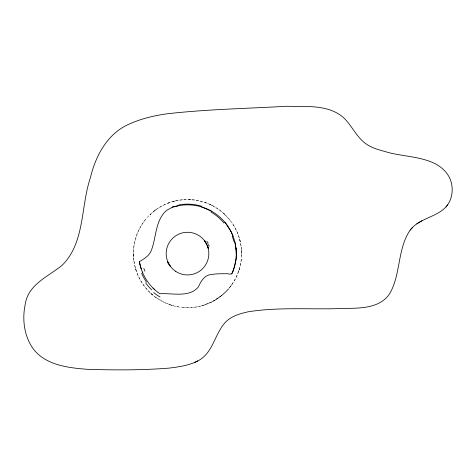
<?xml version="1.0" encoding="UTF-8"?>
<svg xmlns="http://www.w3.org/2000/svg" width="476" height="476" viewBox="0 0 476 476"><rect width="100%" height="100%" fill="white"/><g stroke="black" fill="none" stroke-linecap="round" stroke-linejoin="round"><path stroke-width="0.36" stroke-dasharray="2.38 1.78" d="M241.516 256.368L241.231 247.407M208.851 246.372L208.875 245.943A6.188 6.188 0 0 0 208.631 244.158L206.899 241.594A5.545 5.545 0 0 0 206.53 241.35M133.53 256.957C132.673 243.534 137.07 229.902 145.555 219.478M241.296 259.176C240.142 270.255 235.483 280.941 228.129 289.307M208.839 247.33C209.547 245.259 208.815 242.825 207.137 241.433M239.339 269.035L239.107 269.791M239.071 269.916L238.559 271.451M231.699 284.773C220.697 300.665 200.753 309.703 181.535 307.353M227.361 290.164L221.637 295.554L213.569 300.993M150.594 214.081L149.91 214.73L156.318 209.422L162.625 205.59M221.637 295.554L212.385 301.623L202.026 305.699M153.992 211.16L156.318 209.422M163.119 205.334L169.396 202.645L168.07 203.139L176.507 200.658L183.819 199.652M173.222 201.443L176.507 200.658M183.897 199.646L194.72 200.009L205.62 202.645M189.317 199.557L191.197 199.652M176.507 306.556L178.482 306.925M156.318 297.786L166.166 303.295L175.4 306.312M169.396 304.563L172.306 305.503M205.251 202.52C212.802 205.245 219.823 209.476 225.529 215.146M210.219 204.525L212.385 205.59M206.423 241.909L206.757 242.165M133.929 260.967C135.922 275.443 143.978 288.92 155.854 297.452M150.594 293.127L152.451 294.787M223.952 213.653L230.908 221.34M207.054 242.457L208.19 244.694M232.752 223.982C237.512 231.306 240.529 239.779 241.344 248.484M135.434 268.196L136.065 270.297M239.678 239.351L240.237 241.588M133.869 260.527L133.429 253.607M241.516 250.864L241.588 253.607A54.08 54.08 0 0 1 160.466 300.439A54.08 54.08 0 0 1 160.466 206.768A54.08 54.08 0 0 1 241.588 253.607M208.274 245.11A6.033 6.033 0 0 1 208.327 245.527"/><path stroke-width="0.71" d="M235.822 260.075L234.614 266.132L232.687 271.921M167.796 261.752L167.909 262.365A2.796 2.796 0 0 0 167.861 263.073M208.25 247.133L208.208 248.478M232.347 272.73C231.639 275.634 227.373 273.028 225.261 273.76C220.81 273.73 216.324 273.724 211.915 274.45C204.805 274.706 200.997 280.923 198.516 286.736C189.668 297.958 172.485 292.924 159.847 293.746A48.748 48.748 0 0 1 139.432 261.693L144.633 258.42L147.84 255.749A16.791 16.791 0 0 0 149.589 253.607A18.969 18.969 0 0 0 151.386 250.287C156.074 237.982 155.271 223.339 164.101 212.814A20.022 20.022 0 0 1 167.302 209.999L172.217 207.316A48.748 48.748 0 0 1 231.86 273.837M447.654 204.87C453.11 196.88 453.592 186.003 449.362 177.375C437.456 155.021 405.266 158.21 385.007 151.517C377.504 149.559 369.757 147.268 363.753 142.116C355.661 135.196 351.3 125.039 343.642 117.715C328.297 104.173 305.794 106.814 286.927 106.261C246.806 108.558 206.501 109.248 166.558 113.865C154.2 115.71 141.872 118.47 130.418 123.581C107.874 132.631 95.611 155.545 90.297 178.066C80.694 206.435 85.025 242.891 62.017 265.394C48.118 276.651 27.787 284.589 25.151 304.717C22.134 319.283 24.103 335.324 32.505 347.825C44.679 365.146 67.925 367.793 87.31 369.311C114.52 370.155 141.842 370.263 168.998 368.121C178.809 366.895 188.912 365.544 197.802 360.933C213.492 353.055 214.599 332.968 226.267 321.389C232.288 315.743 240.541 313.494 248.395 311.75C280.334 306.705 312.91 309.864 345.07 308.383C360.689 308.311 380.984 308.168 390.1 292.936C400.905 273.48 397.424 248.692 410.157 230.11C419.618 217.562 438.301 217.407 447.654 204.87L446.006 206.959M410.157 230.11L412.216 227.76M416.809 223.857L421.861 220.751M194.541 362.486L197.802 360.933M173.609 206.881L178.809 205.638M201.503 206.905L211.38 211.1M169.712 265.572L170.134 265.983M169.688 265.328L170.122 265.965M154.682 289.64L153.034 288.075M204.394 240.582L204.847 241.189M204.525 240.755L204.823 241.154M204.734 241.029L207.316 245.705M204.876 241.231L204.912 241.278A4.593 4.593 0 0 1 205.424 241.427M169.402 264.876L169.765 265.441M169.575 265.144L169.379 264.84M168.962 264.138L169.123 264.412M169.051 264.293L168.784 263.817M168.855 263.948L168.492 263.264M168.736 263.728L168.534 263.341M230.735 231.068L226.106 223.833A45.309 41.882 55.1 0 0 224.839 222.232M168.498 263.276L168.272 262.811M168.373 263.026L168.111 262.466L168.284 262.847M231.633 232.889L233.026 236.155M142.717 272.843L142.372 272.022M207.369 245.836L207.548 246.306M207.75 246.895L208.036 247.817M140.979 268.149L139.92 264.186M234.656 241.225L236.001 248.615M139.896 264.061L139.432 261.693M236.042 249.049L236.257 253.333M141.348 268.928A30.964 23.949 63 0 1 141.092 268.125M144.906 271.142A39.466 28.715 64.1 0 1 143.841 268.339M146.525 282.089A43.834 40.537 57.8 0 1 141.634 273.266M151.707 289.866A37.628 30.797 58.1 0 1 145.614 282.768M159.984 296.899A26.418 14.786 51.9 0 1 153.677 292.532M178.684 204.942A47.731 46.916 -30.5 0 1 201.705 206.298M172.128 207.06A44.792 41.376 -9.8 0 1 173.526 206.62M232.841 271.374A7.753 0.369 -70.2 0 1 232.52 272.165M236.441 253.333A48.475 48.463 -68.3 0 1 236.007 260.104M236.114 248.906A6.355 0.821 83.8 0 1 236.138 249.115M235.882 248.597A9.502 1.773 83.6 0 1 235.906 248.829M232.282 236.447A47.118 44.696 77.8 0 1 233.877 241.433M230.759 231.056A44.887 41.132 60.2 0 1 231.663 232.877M210.922 211.993A47.38 44.458 55.7 0 1 223.952 223M204.555 240.826A5.545 5.545 0 0 1 204.888 240.862M208.03 247.389A6.259 0.309 66.2 0 1 207.952 247.359M175.555 271.266A21.325 21.325 0 0 0 208.78 255.124A21.325 21.325 0 0 0 178.191 234.418A21.325 21.325 0 0 0 175.555 271.266"/></g></svg>
